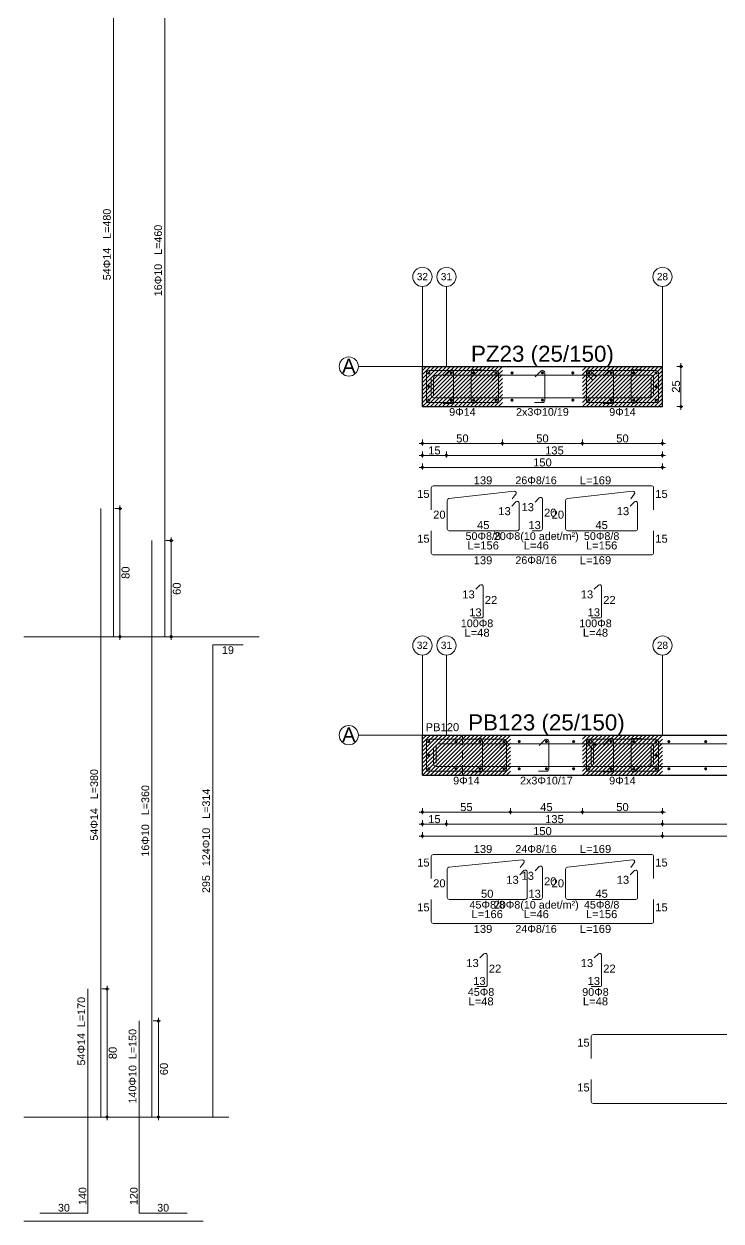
# Model space of a CAD drawing. Header units: millimetres. Extents: x 2232 to 85269, y -3593 to 5869.
# Drawn here: x 70782 to 71435, y -1386 to -265 of the extents above; entities that cross this region are included whole.
import ezdxf

# ---------------------------------------------------------------- set-up
doc = ezdxf.new("R2010")
doc.units = ezdxf.units.MM
doc.linetypes.add('CENTER2', pattern=[112.5, 75, -12.5, 12.5, -12.5])
doc.linetypes.add('HIDDEN4', pattern=[9.375, 6.25, -3.125])
for name, color, linetype in [('Donatı Topl. Uzun. Yazısı', 7, 'Continuous'), ('Donatı Uz. Yazısı', 7, 'Continuous'), ('Donatı Yazısı', 7, 'Continuous'), ('Donatı Çizgisi', 7, 'Continuous'), ('Panel', 7, 'Continuous'), ('Standart', 7, 'Continuous'), ('Ölçülendirme', 7, 'Continuous')]:
    doc.layers.add(name, color=color, linetype=linetype)
doc.styles.add('arial_1_18', font='arial.ttf', dxfattribs={"height": 0.2})

# ---------------------------------------------------------------- blocks, each defined once
blk = doc.blocks.new('IDE824Entity7263')
at = {"layer": 'Donatı Çizgisi', "linetype": 'Continuous', "lineweight": 5}
h = blk.add_hatch(color=5, dxfattribs=at)
edge = h.paths.add_edge_path(flags=0)
edge.add_arc((21488.83, 724), 1, 0, 360)
h = blk.add_hatch(color=5, dxfattribs=at)
edge = h.paths.add_edge_path(flags=0)
edge.add_arc((21502.83, 724), 1, 0, 360)
h = blk.add_hatch(color=5, dxfattribs=at)
edge = h.paths.add_edge_path(flags=0)
edge.add_arc((21516.83, 724), 1, 0, 360)
h = blk.add_hatch(color=5, dxfattribs=at)
edge = h.paths.add_edge_path(flags=0)
edge.add_arc((21530.83, 724), 1, 0, 360)
h = blk.add_hatch(color=5, dxfattribs=at)
edge = h.paths.add_edge_path(flags=0)
edge.add_arc((21540.83, 724), 1, 0, 360)
h = blk.add_hatch(color=5, dxfattribs=at)
edge = h.paths.add_edge_path(flags=0)
edge.add_arc((21559.83, 724), 1, 0, 360)
h = blk.add_hatch(color=5, dxfattribs=at)
edge = h.paths.add_edge_path(flags=0)
edge.add_arc((21578.83, 724), 1, 0, 360)
h = blk.add_hatch(color=5, dxfattribs=at)
edge = h.paths.add_edge_path(flags=0)
edge.add_arc((21588.83, 724), 1, 0, 360)
h = blk.add_hatch(color=5, dxfattribs=at)
edge = h.paths.add_edge_path(flags=0)
edge.add_arc((21602.83, 724), 1, 0, 360)
h = blk.add_hatch(color=5, dxfattribs=at)
edge = h.paths.add_edge_path(flags=0)
edge.add_arc((21616.83, 724), 1, 0, 360)
h = blk.add_hatch(color=5, dxfattribs=at)
edge = h.paths.add_edge_path(flags=0)
edge.add_arc((21630.83, 724), 1, 0, 360)
h = blk.add_hatch(color=5, dxfattribs=at)
edge = h.paths.add_edge_path(flags=0)
edge.add_arc((21488.83, 715.5), 1, 0, 360)
h = blk.add_hatch(color=5, dxfattribs=at)
edge = h.paths.add_edge_path(flags=0)
edge.add_arc((21630.83, 715.5), 1, 0, 360)
h = blk.add_hatch(color=5, dxfattribs=at)
edge = h.paths.add_edge_path(flags=0)
edge.add_arc((21488.83, 707), 1, 0, 360)
h = blk.add_hatch(color=5, dxfattribs=at)
edge = h.paths.add_edge_path(flags=0)
edge.add_arc((21502.83, 707), 1, 0, 360)
h = blk.add_hatch(color=5, dxfattribs=at)
edge = h.paths.add_edge_path(flags=0)
edge.add_arc((21516.83, 707), 1, 0, 360)
h = blk.add_hatch(color=5, dxfattribs=at)
edge = h.paths.add_edge_path(flags=0)
edge.add_arc((21530.83, 707), 1, 0, 360)
h = blk.add_hatch(color=5, dxfattribs=at)
edge = h.paths.add_edge_path(flags=0)
edge.add_arc((21540.83, 707), 1, 0, 360)
h = blk.add_hatch(color=5, dxfattribs=at)
edge = h.paths.add_edge_path(flags=0)
edge.add_arc((21559.83, 707), 1, 0, 360)
h = blk.add_hatch(color=5, dxfattribs=at)
edge = h.paths.add_edge_path(flags=0)
edge.add_arc((21578.83, 707), 1, 0, 360)
h = blk.add_hatch(color=5, dxfattribs=at)
edge = h.paths.add_edge_path(flags=0)
edge.add_arc((21588.83, 707), 1, 0, 360)
h = blk.add_hatch(color=5, dxfattribs=at)
edge = h.paths.add_edge_path(flags=0)
edge.add_arc((21602.83, 707), 1, 0, 360)
h = blk.add_hatch(color=5, dxfattribs=at)
edge = h.paths.add_edge_path(flags=0)
edge.add_arc((21616.83, 707), 1, 0, 360)
h = blk.add_hatch(color=5, dxfattribs=at)
edge = h.paths.add_edge_path(flags=0)
edge.add_arc((21630.83, 707), 1, 0, 360)
h = blk.add_hatch(color=5, dxfattribs=at)
edge = h.paths.add_edge_path(flags=0)
edge.add_arc((21488.83, 493.74), 1, 0, 360)
h = blk.add_hatch(color=5, dxfattribs=at)
edge = h.paths.add_edge_path(flags=0)
edge.add_arc((21505.83, 493.74), 1, 0, 360)
h = blk.add_hatch(color=5, dxfattribs=at)
edge = h.paths.add_edge_path(flags=0)
edge.add_arc((21520.83, 493.74), 1, 0, 360)
h = blk.add_hatch(color=5, dxfattribs=at)
edge = h.paths.add_edge_path(flags=0)
edge.add_arc((21535.83, 493.74), 1, 0, 360)
h = blk.add_hatch(color=5, dxfattribs=at)
edge = h.paths.add_edge_path(flags=0)
edge.add_arc((21545.33, 493.74), 1, 0, 360)
h = blk.add_hatch(color=5, dxfattribs=at)
edge = h.paths.add_edge_path(flags=0)
edge.add_arc((21562.33, 493.74), 1, 0, 360)
h = blk.add_hatch(color=5, dxfattribs=at)
edge = h.paths.add_edge_path(flags=0)
edge.add_arc((21579.33, 493.74), 1, 0, 360)
h = blk.add_hatch(color=5, dxfattribs=at)
edge = h.paths.add_edge_path(flags=0)
edge.add_arc((21588.83, 493.74), 1, 0, 360)
h = blk.add_hatch(color=5, dxfattribs=at)
edge = h.paths.add_edge_path(flags=0)
edge.add_arc((21602.83, 493.74), 1, 0, 360)
h = blk.add_hatch(color=5, dxfattribs=at)
edge = h.paths.add_edge_path(flags=0)
edge.add_arc((21616.83, 493.74), 1, 0, 360)
h = blk.add_hatch(color=5, dxfattribs=at)
edge = h.paths.add_edge_path(flags=0)
edge.add_arc((21630.83, 493.74), 1, 0, 360)
h = blk.add_hatch(color=5, dxfattribs=at)
edge = h.paths.add_edge_path(flags=0)
edge.add_arc((21638.83, 493.74), 1, 0, 360)
h = blk.add_hatch(color=5, dxfattribs=at)
edge = h.paths.add_edge_path(flags=0)
edge.add_arc((21661.83, 493.74), 1, 0, 360)
h = blk.add_hatch(color=5, dxfattribs=at)
edge = h.paths.add_edge_path(flags=0)
edge.add_arc((21488.83, 485.24), 1, 0, 360)
h = blk.add_hatch(color=5, dxfattribs=at)
edge = h.paths.add_edge_path(flags=0)
edge.add_arc((21630.83, 485.24), 1, 0, 360)
h = blk.add_hatch(color=5, dxfattribs=at)
edge = h.paths.add_edge_path(flags=0)
edge.add_arc((21488.83, 476.74), 1, 0, 360)
h = blk.add_hatch(color=5, dxfattribs=at)
edge = h.paths.add_edge_path(flags=0)
edge.add_arc((21505.83, 476.74), 1, 0, 360)
h = blk.add_hatch(color=5, dxfattribs=at)
edge = h.paths.add_edge_path(flags=0)
edge.add_arc((21520.83, 476.74), 1, 0, 360)
h = blk.add_hatch(color=5, dxfattribs=at)
edge = h.paths.add_edge_path(flags=0)
edge.add_arc((21535.83, 476.74), 1, 0, 360)
h = blk.add_hatch(color=5, dxfattribs=at)
edge = h.paths.add_edge_path(flags=0)
edge.add_arc((21545.33, 476.74), 1, 0, 360)
h = blk.add_hatch(color=5, dxfattribs=at)
edge = h.paths.add_edge_path(flags=0)
edge.add_arc((21562.33, 476.74), 1, 0, 360)
h = blk.add_hatch(color=5, dxfattribs=at)
edge = h.paths.add_edge_path(flags=0)
edge.add_arc((21579.33, 476.74), 1, 0, 360)
h = blk.add_hatch(color=5, dxfattribs=at)
edge = h.paths.add_edge_path(flags=0)
edge.add_arc((21588.83, 476.74), 1, 0, 360)
h = blk.add_hatch(color=5, dxfattribs=at)
edge = h.paths.add_edge_path(flags=0)
edge.add_arc((21602.83, 476.74), 1, 0, 360)
h = blk.add_hatch(color=5, dxfattribs=at)
edge = h.paths.add_edge_path(flags=0)
edge.add_arc((21616.83, 476.74), 1, 0, 360)
h = blk.add_hatch(color=5, dxfattribs=at)
edge = h.paths.add_edge_path(flags=0)
edge.add_arc((21630.83, 476.74), 1, 0, 360)
h = blk.add_hatch(color=5, dxfattribs=at)
edge = h.paths.add_edge_path(flags=0)
edge.add_arc((21638.83, 476.74), 1, 0, 360)
h = blk.add_hatch(color=5, dxfattribs=at)
edge = h.paths.add_edge_path(flags=0)
edge.add_arc((21661.83, 476.74), 1, 0, 360)
at = {"layer": 'Donatı Çizgisi', "color": 5, "linetype": 'Continuous', "lineweight": 5}
for points in [[(21291.83, 559.24), (21291.83, 1039.24)], [(21323.83, 559.24), (21323.83, 1019.24)], [(21283.83, 259.24), (21283.83, 639.24)], [(21315.83, 259.24), (21315.83, 619.24)], [(21353.83, 259.24), (21353.83, 554.24)], [(21353.83, 554.24), (21372.83, 554.24)], [(21275.83, 199.24), (21275.83, 339.24)], [(21307.83, 199.24), (21307.83, 319.24)], [(21245.83, 199.24), (21275.83, 199.24)], [(21307.83, 199.24), (21337.83, 199.24)]]:
    blk.add_lwpolyline(points, dxfattribs=at)
at = {"layer": 'Donatı Çizgisi', "color": 1, "linetype": 'Continuous', "lineweight": 5}
for points in [[(21488.83, 725.5), (21530.83, 725.5)], [(21498.23, 722.03), (21501.77, 725.56)], [(21516.83, 726), (21521.83, 726)], [(21588.83, 725.5), (21630.83, 725.5)], [(21598.23, 722.03), (21601.77, 725.56)], [(21616.83, 726), (21621.83, 726)], [(21487.33, 707), (21487.33, 724)], [(21490.33, 710), (21490.33, 720.4)], [(21491.83, 710.6), (21491.83, 721)], [(21493.33, 722.5), (21627.83, 722.5)], [(21504.33, 706.5), (21504.33, 724.5)], [(21515.33, 706.5), (21515.33, 724.5)], [(21526.23, 721.53), (21529.77, 725.06)], [(21528.35, 719.4), (21531.89, 722.94)], [(21532.33, 707), (21532.33, 724)], [(21555.23, 721.53), (21558.77, 725.06)], [(21561.33, 707), (21561.33, 724)], [(21587.33, 707), (21587.33, 724)], [(21587.77, 722.94), (21591.3, 719.4)], [(21589.89, 725.06), (21593.43, 721.53)], [(21604.33, 706.5), (21604.33, 724.5)], [(21615.33, 706.5), (21615.33, 724.5)], [(21627.83, 710), (21627.83, 720.4)], [(21629.33, 710.6), (21629.33, 721)], [(21632.33, 707), (21632.33, 724)], [(21488.83, 705.5), (21530.83, 705.5)], [(21491.83, 708.5), (21626.33, 708.5)], [(21497.83, 705), (21502.83, 705)], [(21517.89, 705.44), (21521.43, 708.97)], [(21554.83, 705.5), (21559.83, 705.5)], [(21588.83, 705.5), (21630.83, 705.5)], [(21597.83, 705), (21602.83, 705)], [(21617.89, 705.44), (21621.43, 708.97)], [(21490.33, 638.46), (21490.33, 652.26)], [(21491.53, 653.46), (21628.13, 653.46)], [(21629.33, 638.46), (21629.33, 652.26)], [(21500.33, 626.66), (21500.33, 644.39)], [(21501.4, 645.58), (21542.17, 650.11)], [(21540.73, 640.86), (21543.28, 643.41)], [(21540.99, 645.35), (21543.24, 648.17)], [(21555.23, 643.36), (21557.78, 645.91)], [(21559.83, 626.66), (21559.83, 645.06)], [(21574.33, 626.66), (21574.33, 644.39)], [(21575.4, 645.58), (21616.17, 650.11)], [(21614.73, 640.86), (21617.28, 643.41)], [(21614.99, 645.35), (21617.24, 648.17)], [(21545.33, 626.66), (21545.33, 642.56)], [(21619.33, 626.66), (21619.33, 642.56)], [(21490.33, 611.66), (21490.33, 625.46)], [(21501.53, 625.46), (21544.13, 625.46)], [(21553.33, 625.46), (21558.63, 625.46)], [(21575.53, 625.46), (21618.13, 625.46)], [(21629.33, 611.66), (21629.33, 625.46)], [(21491.53, 610.46), (21628.13, 610.46)], [(21518.23, 588.86), (21520.78, 591.41)], [(21592.23, 588.86), (21594.78, 591.41)], [(21522.83, 572.16), (21522.83, 590.56)], [(21596.83, 572.16), (21596.83, 590.56)], [(21516.33, 570.96), (21521.63, 570.96)], [(21590.33, 570.96), (21595.63, 570.96)], [(21487.33, 476.74), (21487.33, 493.74)], [(21488.83, 495.24), (21535.83, 495.24)], [(21516.23, 491.77), (21519.77, 495.3)], [(21522.33, 476.24), (21522.33, 494.24)], [(21531.23, 491.27), (21534.77, 494.8)], [(21537.33, 476.74), (21537.33, 493.74)], [(21557.73, 491.27), (21561.27, 494.8)], [(21563.83, 476.74), (21563.83, 493.74)], [(21587.33, 476.74), (21587.33, 493.74)], [(21588.83, 495.24), (21630.83, 495.24)], [(21589.89, 494.8), (21593.43, 491.27)], [(21598.23, 491.77), (21601.77, 495.3)], [(21604.33, 476.24), (21604.33, 494.24)], [(21615.33, 476.24), (21615.33, 494.24)], [(21616.83, 495.74), (21621.83, 495.74)], [(21632.33, 476.74), (21632.33, 493.74)], [(21491.83, 479.74), (21491.83, 490.14)], [(21493.33, 480.34), (21493.33, 490.74)], [(21494.83, 492.24), (21627.83, 492.24)], [(21533.35, 489.14), (21536.89, 492.68)], [(21587.77, 492.68), (21591.3, 489.14)], [(21590.33, 479.74), (21590.33, 490.14)], [(21591.83, 480.34), (21591.83, 490.74)], [(21593.33, 492.24), (22392.83, 492.24)], [(21627.83, 479.74), (21627.83, 490.14)], [(21629.33, 480.34), (21629.33, 490.74)], [(21617.89, 475.18), (21621.43, 478.71)], [(21488.83, 475.24), (21535.83, 475.24)], [(21493.33, 478.24), (21626.33, 478.24)], [(21515.83, 474.74), (21520.83, 474.74)], [(21557.33, 475.24), (21562.33, 475.24)], [(21588.83, 475.24), (21630.83, 475.24)], [(21591.83, 478.24), (22391.33, 478.24)], [(21597.83, 474.74), (21602.83, 474.74)], [(21490.33, 408.2), (21490.33, 422)], [(21491.53, 423.2), (21628.13, 423.2)], [(21501.41, 415.31), (21547.2, 419.89)], [(21575.4, 415.32), (21616.17, 419.85)], [(21629.33, 408.2), (21629.33, 422)], [(21500.33, 396.4), (21500.33, 414.11)], [(21545.73, 410.6), (21548.28, 413.15)], [(21545.97, 415.14), (21548.25, 417.93)], [(21550.33, 396.4), (21550.33, 412.3)], [(21555.23, 413.1), (21557.78, 415.65)], [(21559.83, 396.4), (21559.83, 414.8)], [(21574.33, 396.4), (21574.33, 414.13)], [(21614.73, 410.6), (21617.28, 413.15)], [(21614.99, 415.09), (21617.24, 417.91)], [(21619.33, 396.4), (21619.33, 412.3)], [(21490.33, 381.4), (21490.33, 395.2)], [(21501.53, 395.2), (21549.13, 395.2)], [(21553.33, 395.2), (21558.63, 395.2)], [(21575.53, 395.2), (21618.13, 395.2)], [(21629.33, 381.4), (21629.33, 395.2)], [(21491.53, 380.2), (21628.13, 380.2)], [(21520.73, 358.6), (21523.28, 361.15)], [(21525.33, 341.9), (21525.33, 360.3)], [(21592.23, 358.6), (21594.78, 361.15)], [(21596.83, 341.9), (21596.83, 360.3)], [(21518.83, 340.7), (21524.13, 340.7)], [(21590.33, 340.7), (21595.63, 340.7)], [(21590.33, 295.7), (21590.33, 309.5)], [(21591.53, 310.7), (22393.13, 310.7)], [(21590.33, 268.9), (21590.33, 282.7)], [(21591.53, 267.7), (22393.13, 267.7)]]:
    blk.add_lwpolyline(points, dxfattribs=at)
for centre, radius, start, end in [((21488.83, 724), 1.5, 90, 180), ((21502.83, 724.5), 1.5, 0, 135), ((21516.83, 724.5), 1.5, 90, 180), ((21530.83, 724), 1.5, 0, 135), ((21530.83, 724), 1.5, 315, 90), ((21559.83, 724), 1.5, 0, 135), ((21588.83, 724), 1.5, 90, 225), ((21588.83, 724), 1.5, 45, 180), ((21602.83, 724.5), 1.5, 0, 135), ((21616.83, 724.5), 1.5, 90, 180), ((21630.83, 724), 1.5, 0, 90), ((21493.33, 721), 1.5, 90, 180), ((21627.83, 721), 1.5, 0, 90), ((21488.83, 707), 1.5, 180, 270), ((21491.83, 710), 1.5, 180, 270), ((21502.83, 706.5), 1.5, 270, 0), ((21516.83, 706.5), 1.5, 180, 315), ((21530.83, 707), 1.5, 270, 0), ((21559.83, 707), 1.5, 270, 0), ((21588.83, 707), 1.5, 180, 270), ((21602.83, 706.5), 1.5, 270, 0), ((21616.83, 706.5), 1.5, 180, 315), ((21626.33, 710), 1.5, 270, 0), ((21630.83, 707), 1.5, 270, 360), ((21491.53, 652.26), 1.2, 90, 180), ((21628.13, 652.26), 1.2, 360, 90), ((21501.53, 644.39), 1.2, 96.34019, 180), ((21542.31, 648.92), 1.2, 321.34019, 96.34019), ((21544.13, 642.56), 1.2, 0, 135), ((21558.63, 645.06), 1.2, 0, 135), ((21575.53, 644.39), 1.2, 96.34019, 180), ((21616.31, 648.92), 1.2, 321.34019, 96.34019), ((21618.13, 642.56), 1.2, 0, 135), ((21501.53, 626.66), 1.2, 180, 270), ((21544.13, 626.66), 1.2, 270, 0), ((21558.63, 626.66), 1.2, 270, 0), ((21575.53, 626.66), 1.2, 180, 270), ((21618.13, 626.66), 1.2, 270, 0), ((21491.53, 611.66), 1.2, 180, 270), ((21628.13, 611.66), 1.2, 270, 0), ((21521.63, 590.56), 1.2, 0, 135), ((21595.63, 590.56), 1.2, 0, 135), ((21521.63, 572.16), 1.2, 270, 0), ((21595.63, 572.16), 1.2, 270, 0), ((21488.83, 493.74), 1.5, 90, 180), ((21520.83, 494.24), 1.5, 0, 135), ((21535.83, 493.74), 1.5, 0, 135), ((21535.83, 493.74), 1.5, 315, 90), ((21562.33, 493.74), 1.5, 0, 135), ((21588.83, 493.74), 1.5, 90, 225), ((21588.83, 493.74), 1.5, 45, 180), ((21602.83, 494.24), 1.5, 0, 135), ((21616.83, 494.24), 1.5, 90, 180), ((21630.83, 493.74), 1.5, 0, 90), ((21494.83, 490.74), 1.5, 90, 180), ((21593.33, 490.74), 1.5, 90, 180), ((21627.83, 490.74), 1.5, 0, 90), ((21493.33, 479.74), 1.5, 180, 270), ((21591.83, 479.74), 1.5, 180, 270), ((21626.33, 479.74), 1.5, 270, 0), ((21488.83, 476.74), 1.5, 180, 270), ((21520.83, 476.24), 1.5, 270, 0), ((21535.83, 476.74), 1.5, 270, 0), ((21562.33, 476.74), 1.5, 270, 0), ((21588.83, 476.74), 1.5, 180, 270), ((21602.83, 476.24), 1.5, 270, 0), ((21616.83, 476.24), 1.5, 180, 315), ((21630.83, 476.74), 1.5, 270, 360), ((21491.53, 422), 1.2, 90, 180), ((21547.32, 418.69), 1.2, 320.71059, 95.71059), ((21616.31, 418.66), 1.2, 321.34019, 96.34019), ((21628.13, 422), 1.2, 360, 90), ((21501.53, 414.11), 1.2, 95.71059, 180), ((21549.13, 412.3), 1.2, 0, 135), ((21558.63, 414.8), 1.2, 0, 135), ((21575.53, 414.13), 1.2, 96.34019, 180), ((21618.13, 412.3), 1.2, 0, 135), ((21501.53, 396.4), 1.2, 180, 270), ((21549.13, 396.4), 1.2, 270, 0), ((21558.63, 396.4), 1.2, 270, 0), ((21575.53, 396.4), 1.2, 180, 270), ((21618.13, 396.4), 1.2, 270, 0), ((21491.53, 381.4), 1.2, 180, 270), ((21628.13, 381.4), 1.2, 270, 0), ((21524.13, 360.3), 1.2, 0, 135), ((21595.63, 360.3), 1.2, 0, 135), ((21524.13, 341.9), 1.2, 270, 0), ((21595.63, 341.9), 1.2, 270, 0), ((21591.53, 309.5), 1.2, 90, 180), ((21591.53, 268.9), 1.2, 180, 270)]:
    blk.add_arc(centre, radius, start, end, dxfattribs=at)
at = {"layer": 'Panel', "color": 250, "linetype": 'CENTER2', "lineweight": 5}
for points in [[(21484.83, 728), (21484.83, 778)], [(21499.83, 728), (21499.83, 778)], [(21634.83, 728), (21634.83, 778)], [(21444.83, 728), (21484.83, 728)], [(21484.83, 497.74), (21484.83, 547.74)], [(21499.83, 497.74), (21499.83, 547.74)], [(21634.83, 497.74), (21634.83, 547.74)], [(21444.83, 497.74), (21484.83, 497.74)]]:
    blk.add_lwpolyline(points, dxfattribs=at)
at = {"layer": 'Panel', "color": 251, "linetype": 'Continuous', "lineweight": -3}
for points in [[(21484.83, 723), (21489.83, 728)], [(21484.83, 725.5), (21487.33, 728)], [(21487.33, 723), (21489.83, 725.5)], [(21489.83, 723), (21494.83, 728)], [(21489.83, 725.5), (21492.33, 728)], [(21492.33, 723), (21494.83, 725.5)], [(21494.83, 723), (21499.83, 728)], [(21494.83, 725.5), (21497.33, 728)], [(21497.33, 723), (21499.83, 725.5)], [(21499.83, 723), (21504.83, 728)], [(21499.83, 725.5), (21502.33, 728)], [(21502.33, 723), (21504.83, 725.5)], [(21504.83, 723), (21509.83, 728)], [(21504.83, 725.5), (21507.33, 728)], [(21507.33, 723), (21509.83, 725.5)], [(21509.83, 723), (21514.83, 728)], [(21509.83, 725.5), (21512.33, 728)], [(21512.33, 723), (21514.83, 725.5)], [(21514.83, 723), (21519.83, 728)], [(21514.83, 725.5), (21517.33, 728)], [(21517.33, 723), (21519.83, 725.5)], [(21519.83, 723), (21524.83, 728)], [(21519.83, 725.5), (21522.33, 728)], [(21522.33, 723), (21524.83, 725.5)], [(21524.83, 723), (21529.83, 728)], [(21524.83, 725.5), (21527.33, 728)], [(21527.33, 723), (21529.83, 725.5)], [(21529.83, 723), (21534.83, 728)], [(21529.83, 725.5), (21532.33, 728)], [(21532.33, 723), (21534.83, 725.5)], [(21584.83, 723), (21589.83, 728)], [(21584.83, 725.5), (21587.33, 728)], [(21587.33, 723), (21589.83, 725.5)], [(21589.83, 723), (21594.83, 728)], [(21589.83, 725.5), (21592.33, 728)], [(21592.33, 723), (21594.83, 725.5)], [(21594.83, 723), (21599.83, 728)], [(21594.83, 725.5), (21597.33, 728)], [(21597.33, 723), (21599.83, 725.5)], [(21599.83, 723), (21604.83, 728)], [(21599.83, 725.5), (21602.33, 728)], [(21602.33, 723), (21604.83, 725.5)], [(21604.83, 723), (21609.83, 728)], [(21604.83, 725.5), (21607.33, 728)], [(21607.33, 723), (21609.83, 725.5)], [(21609.83, 723), (21614.83, 728)], [(21609.83, 725.5), (21612.33, 728)], [(21612.33, 723), (21614.83, 725.5)], [(21614.83, 723), (21619.83, 728)], [(21614.83, 725.5), (21617.33, 728)], [(21617.33, 723), (21619.83, 725.5)], [(21619.83, 723), (21624.83, 728)], [(21619.83, 725.5), (21622.33, 728)], [(21622.33, 723), (21624.83, 725.5)], [(21624.83, 723), (21629.83, 728)], [(21624.83, 725.5), (21627.33, 728)], [(21627.33, 723), (21629.83, 725.5)], [(21629.83, 723), (21634.83, 728)], [(21629.83, 725.5), (21632.33, 728)], [(21632.33, 723), (21634.83, 725.5)], [(21484.83, 718), (21489.83, 723)], [(21484.83, 720.5), (21487.33, 723)], [(21484.83, 713), (21489.83, 718)], [(21484.83, 715.5), (21487.33, 718)], [(21487.33, 718), (21489.83, 720.5)], [(21489.83, 718), (21494.83, 723)], [(21489.83, 720.5), (21492.33, 723)], [(21489.83, 713), (21494.83, 718)], [(21489.83, 715.5), (21492.33, 718)], [(21492.33, 718), (21494.83, 720.5)], [(21494.83, 718), (21499.83, 723)], [(21494.83, 720.5), (21497.33, 723)], [(21494.83, 713), (21499.83, 718)], [(21494.83, 715.5), (21497.33, 718)], [(21497.33, 718), (21499.83, 720.5)], [(21499.83, 718), (21504.83, 723)], [(21499.83, 720.5), (21502.33, 723)], [(21499.83, 713), (21504.83, 718)], [(21499.83, 715.5), (21502.33, 718)], [(21502.33, 718), (21504.83, 720.5)], [(21504.83, 718), (21509.83, 723)], [(21504.83, 720.5), (21507.33, 723)], [(21504.83, 713), (21509.83, 718)], [(21504.83, 715.5), (21507.33, 718)], [(21507.33, 718), (21509.83, 720.5)], [(21509.83, 718), (21514.83, 723)], [(21509.83, 720.5), (21512.33, 723)], [(21509.83, 713), (21514.83, 718)], [(21509.83, 715.5), (21512.33, 718)], [(21512.33, 718), (21514.83, 720.5)], [(21514.83, 718), (21519.83, 723)], [(21514.83, 720.5), (21517.33, 723)], [(21514.83, 713), (21519.83, 718)], [(21514.83, 715.5), (21517.33, 718)], [(21517.33, 718), (21519.83, 720.5)], [(21519.83, 718), (21524.83, 723)], [(21519.83, 720.5), (21522.33, 723)], [(21519.83, 713), (21524.83, 718)], [(21519.83, 715.5), (21522.33, 718)], [(21522.33, 718), (21524.83, 720.5)], [(21524.83, 718), (21529.83, 723)], [(21524.83, 720.5), (21527.33, 723)], [(21524.83, 713), (21529.83, 718)], [(21524.83, 715.5), (21527.33, 718)], [(21527.33, 718), (21529.83, 720.5)], [(21529.83, 718), (21534.83, 723)], [(21529.83, 720.5), (21532.33, 723)], [(21529.83, 713), (21534.83, 718)], [(21529.83, 715.5), (21532.33, 718)], [(21532.33, 718), (21534.83, 720.5)], [(21584.83, 718), (21589.83, 723)], [(21584.83, 720.5), (21587.33, 723)], [(21584.83, 713), (21589.83, 718)], [(21584.83, 715.5), (21587.33, 718)], [(21587.33, 718), (21589.83, 720.5)], [(21589.83, 718), (21594.83, 723)], [(21589.83, 720.5), (21592.33, 723)], [(21589.83, 713), (21594.83, 718)], [(21589.83, 715.5), (21592.33, 718)], [(21592.33, 718), (21594.83, 720.5)], [(21594.83, 718), (21599.83, 723)], [(21594.83, 720.5), (21597.33, 723)], [(21594.83, 713), (21599.83, 718)], [(21594.83, 715.5), (21597.33, 718)], [(21597.33, 718), (21599.83, 720.5)], [(21599.83, 718), (21604.83, 723)], [(21599.83, 720.5), (21602.33, 723)], [(21599.83, 713), (21604.83, 718)], [(21599.83, 715.5), (21602.33, 718)], [(21602.33, 718), (21604.83, 720.5)], [(21604.83, 718), (21609.83, 723)], [(21604.83, 720.5), (21607.33, 723)], [(21604.83, 713), (21609.83, 718)], [(21604.83, 715.5), (21607.33, 718)], [(21607.33, 718), (21609.83, 720.5)], [(21609.83, 718), (21614.83, 723)], [(21609.83, 720.5), (21612.33, 723)], [(21609.83, 713), (21614.83, 718)], [(21609.83, 715.5), (21612.33, 718)], [(21612.33, 718), (21614.83, 720.5)], [(21614.83, 718), (21619.83, 723)], [(21614.83, 720.5), (21617.33, 723)], [(21614.83, 713), (21619.83, 718)], [(21614.83, 715.5), (21617.33, 718)], [(21617.33, 718), (21619.83, 720.5)], [(21619.83, 718), (21624.83, 723)], [(21619.83, 720.5), (21622.33, 723)], [(21619.83, 713), (21624.83, 718)], [(21619.83, 715.5), (21622.33, 718)], [(21622.33, 718), (21624.83, 720.5)], [(21624.83, 718), (21629.83, 723)], [(21624.83, 720.5), (21627.33, 723)], [(21624.83, 713), (21629.83, 718)], [(21624.83, 715.5), (21627.33, 718)], [(21627.33, 718), (21629.83, 720.5)], [(21629.83, 718), (21634.83, 723)], [(21629.83, 720.5), (21632.33, 723)], [(21629.83, 713), (21634.83, 718)], [(21629.83, 715.5), (21632.33, 718)], [(21632.33, 718), (21634.83, 720.5)], [(21484.83, 708), (21489.83, 713)], [(21484.83, 710.5), (21487.33, 713)], [(21487.33, 713), (21489.83, 715.5)], [(21487.33, 708), (21489.83, 710.5)], [(21489.83, 708), (21494.83, 713)], [(21489.83, 710.5), (21492.33, 713)], [(21492.33, 713), (21494.83, 715.5)], [(21492.33, 708), (21494.83, 710.5)], [(21494.83, 708), (21499.83, 713)], [(21494.83, 710.5), (21497.33, 713)], [(21497.33, 713), (21499.83, 715.5)], [(21497.33, 708), (21499.83, 710.5)], [(21499.83, 708), (21504.83, 713)], [(21499.83, 710.5), (21502.33, 713)], [(21502.33, 713), (21504.83, 715.5)], [(21502.33, 708), (21504.83, 710.5)], [(21504.83, 708), (21509.83, 713)], [(21504.83, 710.5), (21507.33, 713)], [(21507.33, 713), (21509.83, 715.5)], [(21507.33, 708), (21509.83, 710.5)], [(21509.83, 708), (21514.83, 713)], [(21509.83, 710.5), (21512.33, 713)], [(21512.33, 713), (21514.83, 715.5)], [(21512.33, 708), (21514.83, 710.5)], [(21514.83, 708), (21519.83, 713)], [(21514.83, 710.5), (21517.33, 713)], [(21517.33, 713), (21519.83, 715.5)], [(21517.33, 708), (21519.83, 710.5)], [(21519.83, 708), (21524.83, 713)], [(21519.83, 710.5), (21522.33, 713)], [(21522.33, 713), (21524.83, 715.5)], [(21522.33, 708), (21524.83, 710.5)], [(21524.83, 708), (21529.83, 713)], [(21524.83, 710.5), (21527.33, 713)], [(21527.33, 713), (21529.83, 715.5)], [(21527.33, 708), (21529.83, 710.5)], [(21529.83, 708), (21534.83, 713)], [(21529.83, 710.5), (21532.33, 713)], [(21532.33, 713), (21534.83, 715.5)], [(21532.33, 708), (21534.83, 710.5)], [(21584.83, 708), (21589.83, 713)], [(21584.83, 710.5), (21587.33, 713)], [(21587.33, 713), (21589.83, 715.5)], [(21587.33, 708), (21589.83, 710.5)], [(21589.83, 708), (21594.83, 713)], [(21589.83, 710.5), (21592.33, 713)], [(21592.33, 713), (21594.83, 715.5)], [(21592.33, 708), (21594.83, 710.5)], [(21594.83, 708), (21599.83, 713)], [(21594.83, 710.5), (21597.33, 713)], [(21597.33, 713), (21599.83, 715.5)], [(21597.33, 708), (21599.83, 710.5)], [(21599.83, 708), (21604.83, 713)], [(21599.83, 710.5), (21602.33, 713)], [(21602.33, 713), (21604.83, 715.5)], [(21602.33, 708), (21604.83, 710.5)], [(21604.83, 708), (21609.83, 713)], [(21604.83, 710.5), (21607.33, 713)], [(21607.33, 713), (21609.83, 715.5)], [(21607.33, 708), (21609.83, 710.5)], [(21609.83, 708), (21614.83, 713)], [(21609.83, 710.5), (21612.33, 713)], [(21612.33, 713), (21614.83, 715.5)], [(21612.33, 708), (21614.83, 710.5)], [(21614.83, 708), (21619.83, 713)], [(21614.83, 710.5), (21617.33, 713)], [(21617.33, 713), (21619.83, 715.5)], [(21617.33, 708), (21619.83, 710.5)], [(21619.83, 708), (21624.83, 713)], [(21619.83, 710.5), (21622.33, 713)], [(21622.33, 713), (21624.83, 715.5)], [(21622.33, 708), (21624.83, 710.5)], [(21624.83, 708), (21629.83, 713)], [(21624.83, 710.5), (21627.33, 713)], [(21627.33, 713), (21629.83, 715.5)], [(21627.33, 708), (21629.83, 710.5)], [(21629.83, 708), (21634.83, 713)], [(21629.83, 710.5), (21632.33, 713)], [(21632.33, 713), (21634.83, 715.5)], [(21632.33, 708), (21634.83, 710.5)], [(21484.83, 703), (21489.83, 708)], [(21484.83, 705.5), (21487.33, 708)], [(21487.33, 703), (21489.83, 705.5)], [(21489.83, 703), (21494.83, 708)], [(21489.83, 705.5), (21492.33, 708)], [(21492.33, 703), (21494.83, 705.5)], [(21494.83, 703), (21499.83, 708)], [(21494.83, 705.5), (21497.33, 708)], [(21497.33, 703), (21499.83, 705.5)], [(21499.83, 703), (21504.83, 708)], [(21499.83, 705.5), (21502.33, 708)], [(21502.33, 703), (21504.83, 705.5)], [(21504.83, 703), (21509.83, 708)], [(21504.83, 705.5), (21507.33, 708)], [(21507.33, 703), (21509.83, 705.5)], [(21509.83, 703), (21514.83, 708)], [(21509.83, 705.5), (21512.33, 708)], [(21512.33, 703), (21514.83, 705.5)], [(21514.83, 703), (21519.83, 708)], [(21514.83, 705.5), (21517.33, 708)], [(21517.33, 703), (21519.83, 705.5)], [(21519.83, 703), (21524.83, 708)], [(21519.83, 705.5), (21522.33, 708)], [(21522.33, 703), (21524.83, 705.5)], [(21524.83, 703), (21529.83, 708)], [(21524.83, 705.5), (21527.33, 708)], [(21527.33, 703), (21529.83, 705.5)], [(21529.83, 703), (21534.83, 708)], [(21529.83, 705.5), (21532.33, 708)], [(21532.33, 703), (21534.83, 705.5)], [(21584.83, 703), (21589.83, 708)], [(21584.83, 705.5), (21587.33, 708)], [(21587.33, 703), (21589.83, 705.5)], [(21589.83, 703), (21594.83, 708)], [(21589.83, 705.5), (21592.33, 708)], [(21592.33, 703), (21594.83, 705.5)], [(21594.83, 703), (21599.83, 708)], [(21594.83, 705.5), (21597.33, 708)], [(21597.33, 703), (21599.83, 705.5)], [(21599.83, 703), (21604.83, 708)], [(21599.83, 705.5), (21602.33, 708)], [(21602.33, 703), (21604.83, 705.5)], [(21604.83, 703), (21609.83, 708)], [(21604.83, 705.5), (21607.33, 708)], [(21607.33, 703), (21609.83, 705.5)], [(21609.83, 703), (21614.83, 708)], [(21609.83, 705.5), (21612.33, 708)], [(21612.33, 703), (21614.83, 705.5)], [(21614.83, 703), (21619.83, 708)], [(21614.83, 705.5), (21617.33, 708)], [(21617.33, 703), (21619.83, 705.5)], [(21619.83, 703), (21624.83, 708)], [(21619.83, 705.5), (21622.33, 708)], [(21622.33, 703), (21624.83, 705.5)], [(21624.83, 703), (21629.83, 708)], [(21624.83, 705.5), (21627.33, 708)], [(21627.33, 703), (21629.83, 705.5)], [(21629.83, 703), (21634.83, 708)], [(21629.83, 705.5), (21632.33, 708)], [(21632.33, 703), (21634.83, 705.5)], [(21484.83, 492.74), (21489.83, 497.74)], [(21484.83, 495.24), (21487.33, 497.74)], [(21487.33, 492.74), (21489.83, 495.24)], [(21489.83, 492.74), (21494.83, 497.74)], [(21489.83, 495.24), (21492.33, 497.74)], [(21492.33, 492.74), (21494.83, 495.24)], [(21494.83, 492.74), (21499.83, 497.74)], [(21494.83, 495.24), (21497.33, 497.74)], [(21497.33, 492.74), (21499.83, 495.24)], [(21499.83, 492.74), (21504.83, 497.74)], [(21499.83, 495.24), (21502.33, 497.74)], [(21502.33, 492.74), (21504.83, 495.24)], [(21504.83, 492.74), (21509.83, 497.74)], [(21504.83, 495.24), (21507.33, 497.74)], [(21507.33, 492.74), (21509.83, 495.24)], [(21509.83, 492.74), (21514.83, 497.74)], [(21509.83, 495.24), (21512.33, 497.74)], [(21512.33, 492.74), (21514.83, 495.24)], [(21514.83, 492.74), (21519.83, 497.74)], [(21514.83, 495.24), (21517.33, 497.74)], [(21517.33, 492.74), (21519.83, 495.24)], [(21519.83, 492.74), (21524.83, 497.74)], [(21519.83, 495.24), (21522.33, 497.74)], [(21522.33, 492.74), (21524.83, 495.24)], [(21524.83, 492.74), (21529.83, 497.74)], [(21524.83, 495.24), (21527.33, 497.74)], [(21527.33, 492.74), (21529.83, 495.24)], [(21529.83, 492.74), (21534.83, 497.74)], [(21529.83, 495.24), (21532.33, 497.74)], [(21532.33, 492.74), (21534.83, 495.24)], [(21534.83, 492.74), (21539.83, 497.74)], [(21534.83, 495.24), (21537.33, 497.74)], [(21537.33, 492.74), (21539.83, 495.24)], [(21584.83, 492.74), (21589.83, 497.74)], [(21584.83, 495.24), (21587.33, 497.74)], [(21587.33, 492.74), (21589.83, 495.24)], [(21589.83, 492.74), (21594.83, 497.74)], [(21589.83, 495.24), (21592.33, 497.74)], [(21592.33, 492.74), (21594.83, 495.24)], [(21594.83, 492.74), (21599.83, 497.74)], [(21594.83, 495.24), (21597.33, 497.74)], [(21597.33, 492.74), (21599.83, 495.24)], [(21599.83, 492.74), (21604.83, 497.74)], [(21599.83, 495.24), (21602.33, 497.74)], [(21602.33, 492.74), (21604.83, 495.24)], [(21604.83, 492.74), (21609.83, 497.74)], [(21604.83, 495.24), (21607.33, 497.74)], [(21607.33, 492.74), (21609.83, 495.24)], [(21609.83, 492.74), (21614.83, 497.74)], [(21609.83, 495.24), (21612.33, 497.74)], [(21612.33, 492.74), (21614.83, 495.24)], [(21614.83, 492.74), (21619.83, 497.74)], [(21614.83, 495.24), (21617.33, 497.74)], [(21617.33, 492.74), (21619.83, 495.24)], [(21619.83, 492.74), (21624.83, 497.74)], [(21619.83, 495.24), (21622.33, 497.74)], [(21622.33, 492.74), (21624.83, 495.24)], [(21624.83, 492.74), (21629.83, 497.74)], [(21624.83, 495.24), (21627.33, 497.74)], [(21627.33, 492.74), (21629.83, 495.24)], [(21629.83, 492.74), (21634.83, 497.74)], [(21629.83, 495.24), (21632.33, 497.74)], [(21632.33, 492.74), (21634.83, 495.24)], [(21484.83, 487.74), (21489.83, 492.74)], [(21484.83, 490.24), (21487.33, 492.74)], [(21484.83, 482.74), (21489.83, 487.74)], [(21484.83, 485.24), (21487.33, 487.74)], [(21487.33, 487.74), (21489.83, 490.24)], [(21489.83, 487.74), (21494.83, 492.74)], [(21489.83, 490.24), (21492.33, 492.74)], [(21489.83, 482.74), (21494.83, 487.74)], [(21489.83, 485.24), (21492.33, 487.74)], [(21492.33, 487.74), (21494.83, 490.24)], [(21494.83, 487.74), (21499.83, 492.74)], [(21494.83, 490.24), (21497.33, 492.74)], [(21494.83, 482.74), (21499.83, 487.74)], [(21494.83, 485.24), (21497.33, 487.74)], [(21497.33, 487.74), (21499.83, 490.24)], [(21499.83, 487.74), (21504.83, 492.74)], [(21499.83, 490.24), (21502.33, 492.74)], [(21499.83, 482.74), (21504.83, 487.74)], [(21499.83, 485.24), (21502.33, 487.74)], [(21502.33, 487.74), (21504.83, 490.24)], [(21504.83, 487.74), (21509.83, 492.74)], [(21504.83, 490.24), (21507.33, 492.74)], [(21504.83, 482.74), (21509.83, 487.74)], [(21504.83, 485.24), (21507.33, 487.74)], [(21507.33, 487.74), (21509.83, 490.24)], [(21509.83, 487.74), (21514.83, 492.74)], [(21509.83, 490.24), (21512.33, 492.74)], [(21509.83, 482.74), (21514.83, 487.74)], [(21509.83, 485.24), (21512.33, 487.74)], [(21512.33, 487.74), (21514.83, 490.24)], [(21514.83, 487.74), (21519.83, 492.74)], [(21514.83, 490.24), (21517.33, 492.74)], [(21514.83, 482.74), (21519.83, 487.74)], [(21514.83, 485.24), (21517.33, 487.74)], [(21517.33, 487.74), (21519.83, 490.24)], [(21519.83, 487.74), (21524.83, 492.74)], [(21519.83, 490.24), (21522.33, 492.74)], [(21519.83, 482.74), (21524.83, 487.74)], [(21519.83, 485.24), (21522.33, 487.74)], [(21522.33, 487.74), (21524.83, 490.24)], [(21524.83, 487.74), (21529.83, 492.74)], [(21524.83, 490.24), (21527.33, 492.74)], [(21524.83, 482.74), (21529.83, 487.74)], [(21524.83, 485.24), (21527.33, 487.74)], [(21527.33, 487.74), (21529.83, 490.24)], [(21529.83, 487.74), (21534.83, 492.74)], [(21529.83, 490.24), (21532.33, 492.74)], [(21529.83, 482.74), (21534.83, 487.74)], [(21529.83, 485.24), (21532.33, 487.74)], [(21532.33, 487.74), (21534.83, 490.24)], [(21534.83, 487.74), (21539.83, 492.74)], [(21534.83, 490.24), (21537.33, 492.74)], [(21534.83, 482.74), (21539.83, 487.74)], [(21534.83, 485.24), (21537.33, 487.74)], [(21537.33, 487.74), (21539.83, 490.24)], [(21584.83, 487.74), (21589.83, 492.74)], [(21584.83, 490.24), (21587.33, 492.74)], [(21584.83, 482.74), (21589.83, 487.74)], [(21584.83, 485.24), (21587.33, 487.74)], [(21587.33, 487.74), (21589.83, 490.24)], [(21589.83, 487.74), (21594.83, 492.74)], [(21589.83, 490.24), (21592.33, 492.74)], [(21589.83, 482.74), (21594.83, 487.74)], [(21589.83, 485.24), (21592.33, 487.74)], [(21592.33, 487.74), (21594.83, 490.24)], [(21594.83, 487.74), (21599.83, 492.74)], [(21594.83, 490.24), (21597.33, 492.74)], [(21594.83, 482.74), (21599.83, 487.74)], [(21594.83, 485.24), (21597.33, 487.74)], [(21597.33, 487.74), (21599.83, 490.24)], [(21599.83, 487.74), (21604.83, 492.74)], [(21599.83, 490.24), (21602.33, 492.74)], [(21599.83, 482.74), (21604.83, 487.74)], [(21599.83, 485.24), (21602.33, 487.74)], [(21602.33, 487.74), (21604.83, 490.24)], [(21604.83, 487.74), (21609.83, 492.74)], [(21604.83, 490.24), (21607.33, 492.74)], [(21604.83, 482.74), (21609.83, 487.74)], [(21604.83, 485.24), (21607.33, 487.74)], [(21607.33, 487.74), (21609.83, 490.24)], [(21609.83, 487.74), (21614.83, 492.74)], [(21609.83, 490.24), (21612.33, 492.74)], [(21609.83, 482.74), (21614.83, 487.74)], [(21609.83, 485.24), (21612.33, 487.74)], [(21612.33, 487.74), (21614.83, 490.24)], [(21614.83, 487.74), (21619.83, 492.74)], [(21614.83, 490.24), (21617.33, 492.74)], [(21614.83, 482.74), (21619.83, 487.74)], [(21614.83, 485.24), (21617.33, 487.74)], [(21617.33, 487.74), (21619.83, 490.24)], [(21619.83, 487.74), (21624.83, 492.74)], [(21619.83, 490.24), (21622.33, 492.74)], [(21619.83, 482.74), (21624.83, 487.74)], [(21619.83, 485.24), (21622.33, 487.74)], [(21622.33, 487.74), (21624.83, 490.24)], [(21624.83, 487.74), (21629.83, 492.74)], [(21624.83, 490.24), (21627.33, 492.74)], [(21624.83, 482.74), (21629.83, 487.74)], [(21624.83, 485.24), (21627.33, 487.74)], [(21627.33, 487.74), (21629.83, 490.24)], [(21629.83, 487.74), (21634.83, 492.74)], [(21629.83, 490.24), (21632.33, 492.74)], [(21629.83, 482.74), (21634.83, 487.74)], [(21629.83, 485.24), (21632.33, 487.74)], [(21632.33, 487.74), (21634.83, 490.24)], [(21484.83, 477.74), (21489.83, 482.74)], [(21484.83, 480.24), (21487.33, 482.74)], [(21487.33, 482.74), (21489.83, 485.24)], [(21487.33, 477.74), (21489.83, 480.24)], [(21489.83, 477.74), (21494.83, 482.74)], [(21489.83, 480.24), (21492.33, 482.74)], [(21492.33, 482.74), (21494.83, 485.24)], [(21492.33, 477.74), (21494.83, 480.24)], [(21494.83, 477.74), (21499.83, 482.74)], [(21494.83, 480.24), (21497.33, 482.74)], [(21497.33, 482.74), (21499.83, 485.24)], [(21497.33, 477.74), (21499.83, 480.24)], [(21499.83, 477.74), (21504.83, 482.74)], [(21499.83, 480.24), (21502.33, 482.74)], [(21502.33, 482.74), (21504.83, 485.24)], [(21502.33, 477.74), (21504.83, 480.24)], [(21504.83, 477.74), (21509.83, 482.74)], [(21504.83, 480.24), (21507.33, 482.74)], [(21507.33, 482.74), (21509.83, 485.24)], [(21507.33, 477.74), (21509.83, 480.24)], [(21509.83, 477.74), (21514.83, 482.74)], [(21509.83, 480.24), (21512.33, 482.74)], [(21512.33, 482.74), (21514.83, 485.24)], [(21512.33, 477.74), (21514.83, 480.24)], [(21514.83, 477.74), (21519.83, 482.74)], [(21514.83, 480.24), (21517.33, 482.74)], [(21517.33, 482.74), (21519.83, 485.24)], [(21517.33, 477.74), (21519.83, 480.24)], [(21519.83, 477.74), (21524.83, 482.74)], [(21519.83, 480.24), (21522.33, 482.74)], [(21522.33, 482.74), (21524.83, 485.24)], [(21522.33, 477.74), (21524.83, 480.24)], [(21524.83, 477.74), (21529.83, 482.74)], [(21524.83, 480.24), (21527.33, 482.74)], [(21527.33, 482.74), (21529.83, 485.24)], [(21527.33, 477.74), (21529.83, 480.24)], [(21529.83, 477.74), (21534.83, 482.74)], [(21529.83, 480.24), (21532.33, 482.74)], [(21532.33, 482.74), (21534.83, 485.24)], [(21532.33, 477.74), (21534.83, 480.24)], [(21534.83, 477.74), (21539.83, 482.74)], [(21534.83, 480.24), (21537.33, 482.74)], [(21537.33, 482.74), (21539.83, 485.24)], [(21537.33, 477.74), (21539.83, 480.24)], [(21584.83, 477.74), (21589.83, 482.74)], [(21584.83, 480.24), (21587.33, 482.74)], [(21587.33, 482.74), (21589.83, 485.24)], [(21587.33, 477.74), (21589.83, 480.24)], [(21589.83, 477.74), (21594.83, 482.74)], [(21589.83, 480.24), (21592.33, 482.74)], [(21592.33, 482.74), (21594.83, 485.24)], [(21592.33, 477.74), (21594.83, 480.24)], [(21594.83, 477.74), (21599.83, 482.74)], [(21594.83, 480.24), (21597.33, 482.74)], [(21597.33, 482.74), (21599.83, 485.24)], [(21597.33, 477.74), (21599.83, 480.24)], [(21599.83, 477.74), (21604.83, 482.74)], [(21599.83, 480.24), (21602.33, 482.74)], [(21602.33, 482.74), (21604.83, 485.24)], [(21602.33, 477.74), (21604.83, 480.24)], [(21604.83, 477.74), (21609.83, 482.74)], [(21604.83, 480.24), (21607.33, 482.74)], [(21607.33, 482.74), (21609.83, 485.24)], [(21607.33, 477.74), (21609.83, 480.24)], [(21609.83, 477.74), (21614.83, 482.74)], [(21609.83, 480.24), (21612.33, 482.74)], [(21612.33, 482.74), (21614.83, 485.24)], [(21612.33, 477.74), (21614.83, 480.24)], [(21614.83, 477.74), (21619.83, 482.74)], [(21614.83, 480.24), (21617.33, 482.74)], [(21617.33, 482.74), (21619.83, 485.24)], [(21617.33, 477.74), (21619.83, 480.24)], [(21619.83, 477.74), (21624.83, 482.74)], [(21619.83, 480.24), (21622.33, 482.74)], [(21622.33, 482.74), (21624.83, 485.24)], [(21622.33, 477.74), (21624.83, 480.24)], [(21624.83, 477.74), (21629.83, 482.74)], [(21624.83, 480.24), (21627.33, 482.74)], [(21627.33, 482.74), (21629.83, 485.24)], [(21627.33, 477.74), (21629.83, 480.24)], [(21629.83, 477.74), (21634.83, 482.74)], [(21629.83, 480.24), (21632.33, 482.74)], [(21632.33, 482.74), (21634.83, 485.24)], [(21632.33, 477.74), (21634.83, 480.24)], [(21484.83, 472.74), (21489.83, 477.74)], [(21484.83, 475.24), (21487.33, 477.74)], [(21487.33, 472.74), (21489.83, 475.24)], [(21489.83, 472.74), (21494.83, 477.74)], [(21489.83, 475.24), (21492.33, 477.74)], [(21492.33, 472.74), (21494.83, 475.24)], [(21494.83, 472.74), (21499.83, 477.74)], [(21494.83, 475.24), (21497.33, 477.74)], [(21497.33, 472.74), (21499.83, 475.24)], [(21499.83, 472.74), (21504.83, 477.74)], [(21499.83, 475.24), (21502.33, 477.74)], [(21502.33, 472.74), (21504.83, 475.24)], [(21504.83, 472.74), (21509.83, 477.74)], [(21504.83, 475.24), (21507.33, 477.74)], [(21507.33, 472.74), (21509.83, 475.24)], [(21509.83, 472.74), (21514.83, 477.74)], [(21509.83, 475.24), (21512.33, 477.74)], [(21512.33, 472.74), (21514.83, 475.24)], [(21514.83, 472.74), (21519.83, 477.74)], [(21514.83, 475.24), (21517.33, 477.74)], [(21517.33, 472.74), (21519.83, 475.24)], [(21519.83, 472.74), (21524.83, 477.74)], [(21519.83, 475.24), (21522.33, 477.74)], [(21522.33, 472.74), (21524.83, 475.24)], [(21524.83, 472.74), (21529.83, 477.74)], [(21524.83, 475.24), (21527.33, 477.74)], [(21527.33, 472.74), (21529.83, 475.24)], [(21529.83, 472.74), (21534.83, 477.74)], [(21529.83, 475.24), (21532.33, 477.74)], [(21532.33, 472.74), (21534.83, 475.24)], [(21534.83, 472.74), (21539.83, 477.74)], [(21534.83, 475.24), (21537.33, 477.74)], [(21537.33, 472.74), (21539.83, 475.24)], [(21584.83, 472.74), (21589.83, 477.74)], [(21584.83, 475.24), (21587.33, 477.74)], [(21587.33, 472.74), (21589.83, 475.24)], [(21589.83, 472.74), (21594.83, 477.74)], [(21589.83, 475.24), (21592.33, 477.74)], [(21592.33, 472.74), (21594.83, 475.24)], [(21594.83, 472.74), (21599.83, 477.74)], [(21594.83, 475.24), (21597.33, 477.74)], [(21597.33, 472.74), (21599.83, 475.24)], [(21599.83, 472.74), (21604.83, 477.74)], [(21599.83, 475.24), (21602.33, 477.74)], [(21602.33, 472.74), (21604.83, 475.24)], [(21604.83, 472.74), (21609.83, 477.74)], [(21604.83, 475.24), (21607.33, 477.74)], [(21607.33, 472.74), (21609.83, 475.24)], [(21609.83, 472.74), (21614.83, 477.74)], [(21609.83, 475.24), (21612.33, 477.74)], [(21612.33, 472.74), (21614.83, 475.24)], [(21614.83, 472.74), (21619.83, 477.74)], [(21614.83, 475.24), (21617.33, 477.74)], [(21617.33, 472.74), (21619.83, 475.24)], [(21619.83, 472.74), (21624.83, 477.74)], [(21619.83, 475.24), (21622.33, 477.74)], [(21622.33, 472.74), (21624.83, 475.24)], [(21624.83, 472.74), (21629.83, 477.74)], [(21624.83, 475.24), (21627.33, 477.74)], [(21627.33, 472.74), (21629.83, 475.24)], [(21629.83, 472.74), (21634.83, 477.74)], [(21629.83, 475.24), (21632.33, 477.74)], [(21632.33, 472.74), (21634.83, 475.24)]]:
    blk.add_lwpolyline(points, dxfattribs=at)
at = {"layer": 'Panel', "color": 33, "linetype": 'Continuous', "lineweight": -3}
for points in [[(21484.83, 728), (21634.83, 728)], [(21484.83, 703), (21484.83, 728)], [(21634.83, 703), (21634.83, 728)], [(21484.83, 703), (21634.83, 703)], [(21484.83, 497.74), (23364.83, 497.74)], [(21484.83, 472.74), (21484.83, 497.74)], [(21484.83, 472.74), (23364.83, 472.74)]]:
    blk.add_lwpolyline(points, dxfattribs=at)
at = {"layer": 'Panel', "color": 1, "linetype": 'Continuous', "lineweight": 5}
for points in [[(21235.83, 559.24), (21382.83, 559.24)], [(21235.83, 259.24), (21363.83, 259.24)], [(21235.83, 194.24), (21347.83, 194.24)]]:
    blk.add_lwpolyline(points, dxfattribs=at)
at = {"layer": 'Panel', "color": 5, "linetype": 'HIDDEN4', "lineweight": 5}
blk.add_lwpolyline([(21509.83, 472.74), (21509.83, 497.74)], dxfattribs=at)
at = {"layer": 'Panel', "color": 30, "linetype": 'Continuous', "lineweight": 5}
for centre in [(21484.83, 784), (21499.83, 784), (21634.83, 784), (21438.83, 728), (21484.83, 553.74), (21499.83, 553.74), (21634.83, 553.74), (21438.83, 497.74)]:
    blk.add_circle(centre, 6, dxfattribs=at)
at = {"layer": 'Ölçülendirme', "color": 5, "linetype": 'Continuous', "lineweight": 5}
for points in [[(21643.85, 728), (21647.6, 728)], [(21646.35, 701), (21646.35, 730)], [(21643.85, 703), (21647.6, 703)], [(21484.83, 678.71), (21484.83, 682.46)], [(21534.83, 678.71), (21534.83, 682.46)], [(21584.83, 678.71), (21584.83, 682.46)], [(21634.83, 678.71), (21634.83, 682.46)], [(21482.83, 679.96), (21636.83, 679.96)], [(21484.83, 671.21), (21484.83, 674.96)], [(21499.83, 671.21), (21499.83, 674.96)], [(21634.83, 671.21), (21634.83, 674.96)], [(21482.83, 672.46), (21636.83, 672.46)], [(21484.83, 663.71), (21484.83, 667.46)], [(21634.83, 663.71), (21634.83, 667.46)], [(21482.83, 664.96), (21636.83, 664.96)], [(21482.83, 449.7), (21636.83, 449.7)], [(21484.83, 448.45), (21484.83, 452.2)], [(21539.83, 448.45), (21539.83, 452.2)], [(21584.83, 448.45), (21584.83, 452.2)], [(21634.83, 448.45), (21634.83, 452.2)], [(21482.83, 442.2), (21636.83, 442.2)], [(21484.83, 440.95), (21484.83, 444.7)], [(21499.83, 440.95), (21499.83, 444.7)], [(21632.83, 442.2), (22091.83, 442.2)], [(21634.83, 440.95), (21634.83, 444.7)], [(21634.83, 440.95), (21634.83, 444.7)], [(21482.83, 434.7), (21636.83, 434.7)], [(21484.83, 433.45), (21484.83, 437.2)], [(21632.83, 434.7), (22091.83, 434.7)], [(21634.83, 433.45), (21634.83, 437.2)], [(21634.83, 433.45), (21634.83, 437.2)]]:
    blk.add_lwpolyline(points, dxfattribs=at)
at = {"layer": 'Ölçülendirme', "color": 1, "linetype": 'Continuous', "lineweight": 5}
for points in [[(21292.58, 639.24), (21297.08, 639.24)], [(21295.83, 557.24), (21295.83, 641.24)], [(21327.83, 557.24), (21327.83, 621.24)], [(21324.58, 619.24), (21329.08, 619.24)], [(21292.58, 559.24), (21297.08, 559.24)], [(21324.58, 559.24), (21329.08, 559.24)], [(21284.58, 339.24), (21289.08, 339.24)], [(21287.83, 257.24), (21287.83, 341.24)], [(21316.58, 319.24), (21321.08, 319.24)], [(21319.83, 257.24), (21319.83, 321.24)], [(21284.58, 259.24), (21289.08, 259.24)], [(21316.58, 259.24), (21321.08, 259.24)]]:
    blk.add_lwpolyline(points, dxfattribs=at)
at = {"layer": 'Ölçülendirme', "color": 5, "linetype": 'Continuous', "lineweight": 5}
for centre in [(21646.35, 728), (21646.35, 703), (21484.83, 679.96), (21534.83, 679.96), (21584.83, 679.96), (21634.83, 679.96), (21484.83, 672.46), (21499.83, 672.46), (21634.83, 672.46), (21484.83, 664.96), (21634.83, 664.96), (21484.83, 449.7), (21539.83, 449.7), (21584.83, 449.7), (21634.83, 449.7), (21484.83, 442.2), (21499.83, 442.2), (21634.83, 442.2), (21634.83, 442.2), (21484.83, 434.7), (21634.83, 434.7), (21634.83, 434.7)]:
    blk.add_circle(centre, 0.75, dxfattribs=at)
at = {"layer": 'Ölçülendirme', "color": 1, "linetype": 'Continuous', "lineweight": 5}
for centre in [(21295.83, 639.24), (21327.83, 619.24), (21295.83, 559.24), (21327.83, 559.24), (21287.83, 339.24), (21319.83, 319.24), (21287.83, 259.24), (21319.83, 259.24)]:
    blk.add_circle(centre, 0.75, dxfattribs=at)
at = {"layer": 'Donatı Topl. Uzun. Yazısı', "color": 5, "linetype": 'Continuous', "lineweight": 5, "style": 'arial_1_18'}
for s, p in [('L=169', (21583.18, 654.42)), ('L=156', (21513.02, 613.74)), ('L=46', (21548.11, 613.74)), ('L=156', (21587.02, 613.74)), ('L=169', (21583.18, 604.5)), ('L=48', (21511.11, 559.24)), ('L=48', (21585.11, 559.24)), ('L=169', (21583.18, 424.16)), ('L=166', (21515.52, 383.48)), ('L=46', (21548.11, 383.48)), ('L=156', (21587.02, 383.48)), ('L=169', (21583.18, 374.24)), ('L=48', (21513.61, 328.98)), ('L=48', (21585.11, 328.98))]:
    blk.add_text(s, height=5, rotation=360, dxfattribs=at).set_placement(p)
at = {"layer": 'Donatı Uz. Yazısı', "color": 5, "linetype": 'Continuous', "lineweight": 5, "style": 'arial_1_18'}
for s, p in [('139', (21516.87, 654.42)), ('15', (21481.56, 645.96)), ('15', (21630.33, 645.96)), ('20', (21491.56, 632.96)), ('13', (21532.26, 635.16)), ('13', (21546.76, 637.66)), ('20', (21560.83, 634.21)), ('20', (21565.56, 632.96)), ('13', (21606.26, 635.16)), ('45', (21518.94, 626.46)), ('13', (21551.06, 626.46)), ('45', (21592.94, 626.46)), ('15', (21481.56, 617.96)), ('15', (21630.33, 617.96)), ('139', (21516.87, 604.5)), ('13', (21509.76, 583.16)), ('22', (21523.83, 579.71)), ('13', (21583.76, 583.16)), ('22', (21597.83, 579.71)), ('13', (21514.06, 571.96)), ('13', (21588.06, 571.96)), ('139', (21516.87, 424.16)), ('15', (21481.56, 415.7)), ('15', (21630.33, 415.7)), ('13', (21546.76, 407.4)), ('20', (21491.56, 402.7)), ('13', (21537.26, 404.9)), ('20', (21560.83, 403.95)), ('20', (21565.56, 402.7)), ('13', (21606.26, 404.9)), ('50', (21521.44, 396.2)), ('13', (21551.06, 396.2)), ('45', (21592.94, 396.2)), ('15', (21481.56, 387.7)), ('15', (21630.33, 387.7)), ('139', (21516.87, 374.24)), ('13', (21512.26, 352.9)), ('22', (21526.33, 349.45)), ('13', (21583.76, 352.9)), ('22', (21597.83, 349.45)), ('13', (21516.56, 341.7)), ('13', (21588.06, 341.7)), ('15', (21581.56, 303.2)), ('15', (21581.56, 275.2))]:
    blk.add_text(s, height=5, rotation=360, dxfattribs=at).set_placement(p)
at = {"layer": 'Donatı Yazısı', "color": 5, "linetype": 'Continuous', "lineweight": 5, "style": 'arial_1_18'}
for s, rotation, p in [('54Φ14   L=480', 90, (21290.1, 781.89)), ('16Φ10   L=460', 90, (21322.1, 771.89)), ('9Φ14', 360, (21501.56, 697.24)), ('2x3Φ10/19', 360, (21543.36, 697.24)), ('9Φ14', 360, (21601.56, 697.24)), ('26Φ8/16', 360, (21542.92, 654.52)), ('50Φ8/8', 360, (21511.77, 619.7)), ('20Φ8(10 adet/m²)', 360, (21529.45, 619.7)), ('50Φ8/8', 360, (21585.77, 619.7)), ('26Φ8/16', 360, (21542.92, 604.6)), ('100Φ8', 360, (21508.85, 565.2)), ('100Φ8', 360, (21582.85, 565.2)), ('19', 359.99998, (21359.6, 548.48)), ('54Φ14   L=380', 90, (21282.1, 431.89)), ('9Φ14', 360, (21504.06, 466.98)), ('2x3Φ10/17', 360, (21545.86, 466.98)), ('9Φ14', 360, (21601.56, 466.98)), ('16Φ10   L=360', 90, (21314.1, 421.89)), ('295   124Φ10   L=314', 90, (21352.1, 399.14)), ('24Φ8/16', 360, (21542.92, 424.26)), ('45Φ8/8', 360, (21514.27, 389.44)), ('20Φ8(10 adet/m²)', 360, (21529.45, 389.44)), ('45Φ8/8', 360, (21585.77, 389.44)), ('24Φ8/16', 360, (21542.92, 374.34)), ('45Φ8', 360, (21513.21, 334.94)), ('90Φ8', 360, (21584.71, 334.94)), ('54Φ14  L=170', 90, (21274.1, 291.41)), ('140Φ10  L=150', 90, (21306.1, 267.69)), ('140', 90, (21274.87, 204.24)), ('120', 90, (21306.87, 204.24))]:
    blk.add_text(s, height=4.8, rotation=rotation, dxfattribs=at).set_placement(p)
for p in [(21257.1, 200.2), (21319.1, 200.2)]:
    blk.add_text('30', height=4.8, dxfattribs=at).set_placement(p)
at = {"layer": 'Panel', "color": 1, "linetype": 'Continuous', "lineweight": 5, "style": 'arial_1_18'}
for s, height, p in [('32', 4.5, (21481.33, 781.91)), ('31', 4.5, (21496.33, 781.91)), ('28', 4.5, (21631.33, 781.91)), ('PZ23 (25/150)', 10, (21515.18, 731)), ('A', 9, (21434.64, 723.81)), ('32', 4.5, (21481.33, 551.65)), ('31', 4.5, (21496.33, 551.65)), ('28', 4.5, (21631.33, 551.65)), ('PB123 (25/150)', 10, (21513.41, 500.74)), ('A', 9, (21434.64, 493.55))]:
    blk.add_text(s, height=height, rotation=360, dxfattribs=at).set_placement(p)
at = {"layer": 'Panel', "color": 5, "linetype": 'Continuous', "lineweight": 5, "style": 'arial_1_18'}
blk.add_text('PB120', height=5, rotation=360, dxfattribs=at).set_placement((21486.85, 500.24))
at = {"layer": 'Ölçülendirme', "color": 5, "linetype": 'Continuous', "lineweight": 5, "style": 'arial_1_18'}
for s, rotation, p in [('25', 450, (21645.72, 711.62)), ('50', 360, (21505.94, 680.58)), ('50', 360, (21555.94, 680.58)), ('50', 360, (21605.94, 680.58)), ('15', 360, (21488.44, 673.08)), ('135', 360, (21561.5, 673.08)), ('150', 360, (21554, 665.58)), ('55', 360, (21508.44, 450.32)), ('45', 360, (21558.44, 450.32)), ('50', 360, (21605.94, 450.32)), ('15', 360, (21488.44, 442.82)), ('135', 360, (21561.5, 442.82)), ('150', 360, (21554, 435.32))]:
    blk.add_text(s, height=5, rotation=rotation, dxfattribs=at).set_placement(p)
at = {"layer": 'Ölçülendirme', "color": 1, "linetype": 'Continuous', "lineweight": 5, "style": 'arial_1_18'}
for s, p in [('80', (21301.83, 595.36)), ('60', (21333.83, 585.36)), ('80', (21293.83, 295.36)), ('60', (21325.83, 285.36))]:
    blk.add_text(s, height=5, rotation=90, dxfattribs=at).set_placement(p)

msp = doc.modelspace()

# ---------------------------------------------------------------- block references
at = {"layer": 'Standart', "xscale": 1.5, "yscale": 1.5, "zscale": 1.5}
msp.add_blockref('IDE824Entity7263', (38928, -1677.6), dxfattribs=at)

doc.saveas('drawing.dxf')
